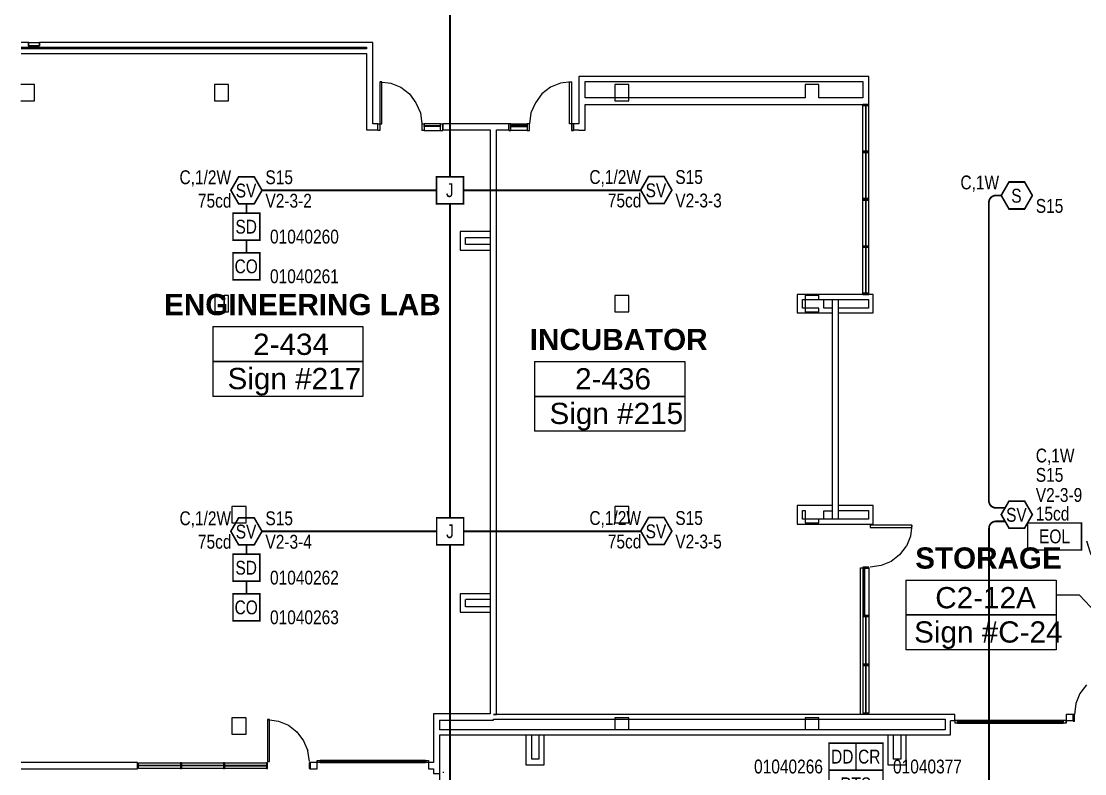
# Model space of a CAD drawing. Header units: inches. Extents: x 9349 to 17082, y 17684 to 25415.
# Drawn here: x 14553 to 15474, y 18208 to 18860 of the extents above; entities that cross this region are included whole.
import ezdxf
from ezdxf.enums import TextEntityAlignment as Align

# ---------------------------------------------------------------- set-up
doc = ezdxf.new("R2010")
doc.units = ezdxf.units.IN
doc.header["$LTSCALE"] = 0.25
doc.header["$MEASUREMENT"] = 0
for name, color, linetype in [('BACKGROUND', 8, 'Continuous'), ('CO DETECTOR', 1, 'Continuous'), ('CONDUIT', 6, 'Continuous'), ('DUCT DETECTOR', 1, 'Continuous'), ('EOL', 1, 'Continuous'), ('JUNCTION BOX', 1, 'Continuous'), ('RELAY MODULES', 1, 'Continuous'), ('REMOTE TEST STATION', 1, 'Continuous'), ('SMOKE DETECTOR', 1, 'Continuous'), ('SPEAKER', 1, 'Continuous'), ('SPEAKER STROBE', 1, 'Continuous')]:
    doc.layers.add(name, color=color, linetype=linetype)
doc.styles.add('Arial', font='arial.ttf', dxfattribs={"width": 0.8})
doc.styles.add('PDF Arial', font='arial.ttf')
doc.styles.add('PDF Arial Bold', font='arialbd.ttf')

# ---------------------------------------------------------------- blocks, each defined once
blk = doc.blocks.new('SIGA-COD')
at = {"layer": 'CO DETECTOR', "const_width": 1.3}
blk.add_lwpolyline([(-11.5, -11.68), (-11.5, 11.7), (11.89, 11.7), (11.89, -11.68)], close=True, dxfattribs=at)
at = {"layer": 'CO DETECTOR', "style": 'Arial', "width": 0.8}
blk.add_text('CO', height=12, dxfattribs=at).set_placement((0, 0), align=Align.MIDDLE)
for tag, p in [('ADDRESS', (20.64, 8.96)), ('ZONE', (20.64, -8.58))]:
    blk.add_attdef(tag, text='', height=12, dxfattribs=at).set_placement(p, align=Align.MIDDLE_LEFT)
blk.add_attdef('SUBSCRIPT', text='', height=12, dxfattribs=at).set_placement((-16.56, -9.02), align=Align.MIDDLE_RIGHT)
blk = doc.blocks.new('GC-S7')
at = {"layer": 'SPEAKER', "const_width": 1.46}
blk.add_lwpolyline([(13.83, 0.21), (7.08, 11.9), (-6.42, 11.9), (-13.17, 0.21), (-6.42, -11.49), (7.08, -11.49)], close=True, dxfattribs=at)
at = {"layer": 'SPEAKER', "style": 'Arial', "width": 0.8}
blk.add_text('S', height=12, dxfattribs=at).set_placement((0, 0), align=Align.MIDDLE)
for tag, p in [('C', (-14.98, 11.52)), ('1/2W', (-14.65, -8.82))]:
    blk.add_attdef(tag, text='', height=12, dxfattribs=at).set_placement(p, align=Align.MIDDLE_RIGHT)
blk.add_attdef('Speaker_Circuit', text='', height=12, dxfattribs=at).set_placement((16.8, -8.82), align=Align.MIDDLE_LEFT)
blk = doc.blocks.new('SIGA-CR')
at = {"layer": 'RELAY MODULES', "const_width": 1.3}
blk.add_lwpolyline([(-11.5, -11.68), (-11.5, 11.7), (11.89, 11.7), (11.89, -11.68)], close=True, dxfattribs=at)
at = {"layer": 'RELAY MODULES', "style": 'Arial', "width": 0.8}
blk.add_text('CR', height=12, dxfattribs=at).set_placement((0, 0), align=Align.MIDDLE)
for tag, p in [('ADDRESS', (20.64, 8.96)), ('ZONE', (20.64, -8.58))]:
    blk.add_attdef(tag, text='', height=12, dxfattribs=at).set_placement(p, align=Align.MIDDLE_LEFT)
blk.add_attdef('SUBSCRIPT', text='', height=12, dxfattribs=at).set_placement((-16.56, -9.02), align=Align.MIDDLE_RIGHT)
blk = doc.blocks.new('SIGA-SD')
at = {"layer": 'DUCT DETECTOR', "const_width": 1.3}
blk.add_lwpolyline([(-11.5, -11.68), (-11.5, 11.7), (11.89, 11.7), (11.89, -11.68)], close=True, dxfattribs=at)
at = {"layer": 'DUCT DETECTOR', "style": 'Arial', "width": 0.8}
blk.add_text('DD', height=12, dxfattribs=at).set_placement((0, 0), align=Align.MIDDLE)
for tag, p in [('ADDRESS', (20.64, 8.96)), ('ZONE', (20.64, -8.58))]:
    blk.add_attdef(tag, text='', height=12, dxfattribs=at).set_placement(p, align=Align.MIDDLE_LEFT)
blk.add_attdef('SUBSCRIPT', text='', height=12, dxfattribs=at).set_placement((-16.56, -9.02), align=Align.MIDDLE_RIGHT)
blk = doc.blocks.new('SD-TRK')
at = {"layer": 'REMOTE TEST STATION', "const_width": 1.25}
blk.add_lwpolyline([(-23.19, 12.37), (23.58, 12.37), (23.58, -11.01), (-23.19, -11.01)], close=True, dxfattribs=at)
at = {"layer": 'REMOTE TEST STATION', "style": 'Arial', "width": 0.8}
blk.add_text('RTS', height=12, dxfattribs=at).set_placement((0, 0), align=Align.MIDDLE)
blk.add_attdef('DD_NUMBER', text='', height=12, dxfattribs=at).set_placement((29.49, 10.17), align=Align.MIDDLE_LEFT)
blk = doc.blocks.new('SIGA-PD')
at = {"layer": 'SMOKE DETECTOR', "const_width": 1.3}
blk.add_lwpolyline([(-11.5, -11.68), (-11.5, 11.7), (11.89, 11.7), (11.89, -11.68)], close=True, dxfattribs=at)
at = {"layer": 'SMOKE DETECTOR', "style": 'Arial', "width": 0.8}
blk.add_text('SD', height=12, dxfattribs=at).set_placement((0, 0), align=Align.MIDDLE)
for tag, p in [('ADDRESS', (20.64, 8.96)), ('ZONE', (20.64, -8.58))]:
    blk.add_attdef(tag, text='', height=12, dxfattribs=at).set_placement(p, align=Align.MIDDLE_LEFT)
blk.add_attdef('SUBSCRIPT', text='', height=12, dxfattribs=at).set_placement((-16.56, -9.02), align=Align.MIDDLE_RIGHT)
blk = doc.blocks.new('GC-S7VM')
at = {"layer": 'SPEAKER STROBE', "const_width": 1.46}
blk.add_lwpolyline([(13.83, 0.21), (7.08, 11.9), (-6.42, 11.9), (-13.17, 0.21), (-6.42, -11.49), (7.08, -11.49)], close=True, dxfattribs=at)
at = {"layer": 'SPEAKER STROBE', "style": 'Arial', "width": 0.8}
blk.add_text('SV', height=12, dxfattribs=at).set_placement((0, 0), align=Align.MIDDLE)
for tag, p in [('C', (-12.95, 11.52)), ('CANDELA', (-12.62, -8.82)), ('1/2W', (-12.62, -29.16))]:
    blk.add_attdef(tag, text='', height=12, dxfattribs=at).set_placement(p, align=Align.MIDDLE_RIGHT)
for tag, p in [('Speaker_Circuit', (16.8, 11.52)), ('Visual_Circuit', (16.8, -8.82))]:
    blk.add_attdef(tag, text='', height=12, dxfattribs=at).set_placement(p, align=Align.MIDDLE_LEFT)
blk = doc.blocks.new('JUNCTION BOX')
at = {"const_width": 1.3}
blk.add_lwpolyline([(-11.5, -11.68), (-11.5, 11.7), (11.89, 11.7), (11.89, -11.68)], close=True, dxfattribs=at)
at = {"style": 'Arial', "width": 0.8}
blk.add_text('J', height=12, dxfattribs=at).set_placement((0, 0), align=Align.MIDDLE)
blk.add_attdef('SUBSCRIPT', text='', height=12, dxfattribs=at).set_placement((-16.56, -9.02), align=Align.MIDDLE_RIGHT)
blk = doc.blocks.new('EOLR')
at = {"layer": 'EOL', "const_width": 1.25}
blk.add_lwpolyline([(-23.38, 11.69), (23.38, 11.69), (23.38, -11.69), (-23.38, -11.69)], close=True, dxfattribs=at)
at = {"layer": 'EOL', "style": 'Arial', "width": 0.8}
blk.add_text('EOL', height=12, dxfattribs=at).set_placement((0, 0), align=Align.MIDDLE)
for tag, p in [('CIRCUIT#', (28.56, 10.91)), ('EOL_VALUE', (28.88, -9.43))]:
    blk.add_attdef(tag, text='', height=12, dxfattribs=at).set_placement(p, align=Align.MIDDLE_LEFT)

msp = doc.modelspace()

# ---------------------------------------------------------------- linework, layer by layer
at = {"layer": 'BACKGROUND'}
for points in [[(14552.85, 18837.46), (14852.11, 18837.46), (14852.11, 18836.18), (14552.85, 18836.18)], [(14558.97, 18841.64), (14558.97, 18838.75), (14558.97, 18841.64), (14552.86, 18841.64)], [(14558.96, 18841.64), (14568.61, 18841.64), (14568.61, 18838.75), (14558.96, 18838.75), (14568.61, 18838.75), (14568.61, 18841.64)], [(14852.11, 18841.64), (14568.62, 18841.64)], [(14857.56, 18771.24), (14857.56, 18841.64), (14852.11, 18841.64)], [(14552.85, 18832), (14852.11, 18832), (14852.11, 18771.25), (14852.11, 18765.78)], [(15035.96, 18812.07), (15035.96, 18807.89), (15035.96, 18771.24), (15031.47, 18771.24)], [(15041.45, 18787.96), (15287.34, 18787.96), (15287.34, 18793.75), (15287.34, 18807.89), (15287.34, 18812.07), (15035.98, 18812.07)], [(14552.53, 18791.17), (14564.42, 18791.17), (14564.42, 18805.32), (14552.53, 18805.32)], [(14720.33, 18791.18), (14732.55, 18791.18), (14732.55, 18805.32), (14720.33, 18805.32)], [(14720.34, 18805.32), (14720.34, 18791.18)], [(14863.69, 18807.57), (14863.69, 18771.25), (14863.69, 18765.46), (14861.77, 18765.46)], [(14863.68, 18807.57), (14873.01, 18806.29)], [(14863.72, 18771.25), (14865.31, 18771.25), (14865.31, 18807.58), (14863.72, 18807.58)], [(14872.99, 18806.28), (14881.66, 18802.74)], [(14881.69, 18802.75), (14889.41, 18796.96)], [(15011.54, 18802.75), (15003.84, 18796.96)], [(15020.24, 18806.29), (15011.54, 18802.75)], [(15029.51, 18807.56), (15020.18, 18806.28)], [(15027.91, 18807.56), (15029.51, 18807.56), (15029.51, 18771.24), (15027.91, 18771.24)], [(15027.94, 18771.25), (15027.94, 18807.57)], [(15041.4, 18793.74), (15041.4, 18807.88)], [(15232.06, 18805.32), (15232.06, 18793.75), (15041.44, 18793.75)], [(15041.46, 18807.9), (15282.2, 18807.9), (15282.2, 18793.75), (15243.94, 18793.75)], [(15067.13, 18805.31), (15067.13, 18791.17)], [(15067.14, 18791.17), (15079.34, 18791.17), (15079.34, 18805.31), (15067.14, 18805.31)], [(15243.96, 18793.75), (15243.96, 18805.33), (15232.06, 18805.33)], [(14889.41, 18796.96), (14894.86, 18789.25)], [(15003.84, 18796.97), (14998.36, 18789.25)], [(14894.89, 18789.25), (14898.74, 18780.57)], [(14998.34, 18789.24), (14994.49, 18780.56)], [(15035.93, 18765.77), (15041.4, 18765.77), (15041.4, 18787.96)], [(15282.2, 18623.39), (15282.2, 18624.36), (15282.2, 18664.22), (15282.2, 18665.18), (15282.2, 18705.04), (15282.2, 18706.32), (15282.2, 18746.18), (15282.2, 18747.46), (15282.2, 18787), (15282.2, 18787.97)], [(15282.2, 18623.39), (15287.34, 18623.39), (15287.34, 18624.36), (15287.34, 18664.21), (15282.2, 18664.21), (15287.34, 18664.21), (15287.34, 18665.18), (15287.34, 18705.04), (15282.2, 18705.04), (15287.34, 18705.04), (15287.34, 18706.32), (15287.34, 18746.18), (15282.2, 18746.18), (15287.34, 18746.18), (15287.34, 18747.46), (15287.34, 18787), (15282.2, 18787), (15287.34, 18787), (15287.34, 18787.96), (15282.2, 18787.96)], [(15284.77, 18787), (15284.77, 18787)], [(15284.77, 18787), (15284.77, 18747.47)], [(14898.71, 18780.57), (14900, 18771.24), (14900, 18765.46)], [(14994.51, 18780.57), (14993.24, 18771.25)], [(14852.12, 18765.78), (14861.75, 18765.78), (14861.75, 18771.25), (14857.57, 18771.25)], [(14861.75, 18765.46), (14861.75, 18771.25)], [(14861.77, 18771.25), (14863.69, 18771.25)], [(14900.01, 18771.25), (14901.93, 18771.25), (14901.93, 18765.46), (14900.01, 18765.46)], [(14901.92, 18765.46), (14916.08, 18765.46), (14916.08, 18771.25), (14901.92, 18771.25)], [(14901.92, 18769.64), (14916.08, 18769.64), (14916.08, 18768.68), (14901.92, 18768.68)], [(14901.93, 18768.68), (14901.93, 18769.64)], [(14916.09, 18765.47), (14918.02, 18765.47), (14918.02, 18771.25), (14918.02, 18765.79)], [(14916.09, 18771.25), (14918.02, 18771.25)], [(14918.02, 18765.78), (14959.15, 18765.78)], [(14964.62, 18765.79), (14975.23, 18765.79), (14975.23, 18771.25), (14918.03, 18771.25)], [(14962.04, 18259.53), (14964.6, 18259.53), (14964.6, 18765.78)], [(14975.23, 18771.25), (14975.23, 18765.47)], [(14975.26, 18765.47), (14977.17, 18765.47), (14977.17, 18771.25), (14975.26, 18771.25)], [(14977.11, 18771.24), (14991.26, 18771.24), (14991.26, 18765.45), (14977.11, 18765.45)], [(14977.11, 18768.67), (14991.26, 18768.67), (14991.26, 18769.63), (14977.11, 18769.63)], [(14977.17, 18769.65), (14977.17, 18768.68)], [(14991.28, 18765.46), (14993.2, 18765.46), (14993.2, 18771.24), (14991.28, 18771.24)], [(15029.51, 18771.24), (15029.51, 18765.45)], [(15029.52, 18765.46), (15031.45, 18765.46), (15031.45, 18771.24), (15031.45, 18765.78)], [(15031.45, 18771.24), (15029.52, 18771.24)], [(15031.47, 18765.78), (15035.96, 18765.78)], [(15284.77, 18747.47), (15284.77, 18747.47)], [(15284.77, 18746.18), (15284.77, 18746.18)], [(15284.77, 18746.18), (15284.77, 18706.32)], [(15284.77, 18706.32), (15284.77, 18706.32)], [(15284.77, 18705.04), (15284.77, 18705.04)], [(15284.77, 18705.04), (15284.77, 18665.18)], [(14933.11, 18677.71), (14933.11, 18661.64)], [(14937.93, 18677.71), (14933.12, 18677.71)], [(14937.93, 18666.46), (14937.93, 18672.57)], [(14959.15, 18677.71), (14937.94, 18677.71)], [(14937.94, 18672.57), (14959.15, 18672.57)], [(14933.12, 18661.64), (14937.93, 18661.64)], [(14959.15, 18666.46), (14937.94, 18666.46)], [(14937.94, 18661.64), (14959.15, 18661.64)], [(15284.77, 18665.18), (15284.77, 18665.18)], [(15284.77, 18664.21), (15284.77, 18664.21)], [(15284.77, 18664.21), (15284.77, 18624.36)], [(14720.66, 18608.28), (14720.97, 18608.28), (14720.97, 18622.43), (14720.66, 18622.43)], [(14720.66, 18622.43), (14720.66, 18608.29)], [(14720.96, 18622.42), (14728.67, 18622.42), (14728.67, 18608.28), (14728.67, 18622.42)], [(14720.97, 18608.28), (14720.97, 18622.43)], [(14728.71, 18608.29), (14732.55, 18608.29), (14732.55, 18622.43), (14728.71, 18622.43)], [(15067.13, 18622.42), (15067.13, 18608.28)], [(15067.14, 18608.28), (15079.34, 18608.28), (15079.34, 18622.42), (15067.14, 18622.42)], [(15286.98, 18607.31), (15291.16, 18607.31), (15291.16, 18618.89), (15291.16, 18623.39), (15225.26, 18623.39)], [(15225.3, 18623.39), (15225.3, 18618.89), (15225.3, 18607.32)], [(15229.81, 18611.5), (15229.81, 18618.89)], [(15243.96, 18618.9), (15243.96, 18622.43), (15232.06, 18622.43)], [(15232.06, 18622.43), (15232.06, 18608.29)], [(15248.41, 18611.49), (15248.41, 18618.88)], [(15287.02, 18618.89), (15287.02, 18611.5), (15260.97, 18611.5)], [(15284.77, 18624.36), (15284.77, 18624.36)], [(14728.67, 18608.28), (14720.96, 18608.28)], [(15225.33, 18607.32), (15229.81, 18607.32)], [(15229.76, 18607.31), (15255.48, 18607.31)], [(15232.06, 18608.29), (15243.96, 18608.29), (15243.96, 18611.5), (15229.79, 18611.5)], [(15255.48, 18611.49), (15248.41, 18611.49)], [(15260.97, 18607.32), (15287.02, 18607.32)], [(14718.72, 18595.42), (14718.72, 18565.21), (14718.72, 18535)], [(14718.73, 18595.43), (14848.91, 18595.43), (14848.91, 18565.21), (14718.73, 18565.21), (14848.91, 18565.21), (14848.91, 18535), (14718.73, 18535)], [(14997.71, 18565.21), (15127.91, 18565.21), (15127.91, 18535), (14997.71, 18535), (15127.91, 18535), (15127.91, 18504.78), (14997.71, 18504.78)], [(14997.71, 18565.21), (14997.71, 18535), (14997.71, 18504.78)], [(15225.3, 18440.5), (15225.3, 18424.43)], [(15229.81, 18440.5), (15225.33, 18440.5)], [(15255.48, 18440.49), (15229.76, 18440.49)], [(15286.98, 18424.42), (15291.16, 18424.42), (15291.16, 18436), (15291.16, 18440.49), (15260.95, 18440.49)], [(14735.42, 18425.39), (14747.64, 18425.39), (14747.64, 18439.53), (14735.42, 18439.53)], [(14735.43, 18439.53), (14735.43, 18425.39)], [(15067.13, 18439.53), (15067.13, 18425.39)], [(15067.14, 18425.38), (15079.34, 18425.38), (15079.34, 18439.53), (15067.14, 18439.53)], [(15229.8, 18436), (15232.06, 18436), (15232.06, 18425.39)], [(15229.81, 18428.61), (15229.81, 18436)], [(15248.41, 18435.99), (15255.48, 18435.99)], [(15248.41, 18428.6), (15248.41, 18435.99)], [(15260.97, 18436), (15287.02, 18436), (15287.02, 18428.61)], [(15225.33, 18424.43), (15229.81, 18424.43)], [(15229.79, 18424.43), (15287.02, 18424.43)], [(15232.06, 18425.4), (15243.96, 18425.4), (15243.96, 18428.61)], [(15288.59, 18421.53), (15324.59, 18421.53), (15324.59, 18423.46), (15288.59, 18423.46)], [(15288.59, 18423.46), (15288.59, 18421.53)], [(15324.59, 18423.46), (15323.29, 18413.81)], [(15323.33, 18413.82), (15319.81, 18405.14)], [(15319.77, 18405.14), (15314, 18397.74)], [(15314, 18397.75), (15306.6, 18391.96)], [(15279.95, 18259.53), (15279.95, 18386.5)], [(15279.96, 18386.5), (15282.2, 18386.5), (15282.2, 18345.36), (15282.2, 18344.39), (15282.2, 18302.93), (15282.2, 18301.96), (15282.2, 18260.5)], [(15282.2, 18386.18), (15287.34, 18386.18), (15287.34, 18387.14), (15282.2, 18387.14)], [(15282.2, 18387.14), (15282.2, 18386.18)], [(15282.82, 18345.35), (15283.77, 18345.35), (15283.77, 18386.17), (15282.82, 18386.17)], [(15282.83, 18386.18), (15282.83, 18345.35)], [(15287.34, 18386.5), (15287.34, 18345.36)], [(15297.92, 18388.43), (15288.59, 18387.14)], [(15306.62, 18391.96), (15297.92, 18388.43)], [(15319.45, 18375.89), (15319.45, 18345.67), (15319.45, 18315.46)], [(15319.47, 18375.89), (15449.65, 18375.89), (15449.65, 18345.68), (15319.47, 18345.68), (15449.65, 18345.68), (15449.65, 18315.46), (15319.47, 18315.46)], [(14933.11, 18364), (14933.11, 18347.93)], [(14937.93, 18364), (14933.12, 18364)], [(14937.93, 18352.75), (14937.93, 18359.17)], [(14959.15, 18364), (14937.94, 18364)], [(14937.94, 18359.18), (14959.15, 18359.18)], [(15469.87, 18362.71), (15449.63, 18362.71)], [(15540.6, 18287.82), (15469.87, 18362.71)], [(14959.15, 18352.75), (14937.94, 18352.75)], [(14933.12, 18347.92), (14937.93, 18347.92)], [(14937.94, 18347.92), (14959.15, 18347.92)], [(15282.2, 18345.36), (15287.34, 18345.36), (15287.34, 18344.39), (15287.34, 18302.93), (15282.2, 18302.93), (15287.34, 18302.93), (15287.34, 18301.96), (15287.34, 18260.5), (15282.2, 18260.5)], [(15284.77, 18344.39), (15284.77, 18344.39)], [(15284.77, 18302.93), (15284.77, 18344.39)], [(15284.77, 18302.93), (15284.77, 18302.93)], [(15284.77, 18301.96), (15284.77, 18301.96)], [(15284.77, 18260.5), (15284.77, 18301.96)], [(15476, 18285.25), (15470.2, 18277.53)], [(15470.24, 18277.54), (15466.72, 18268.86)], [(15466.68, 18268.85), (15465.39, 18259.53)], [(14735.42, 18242.5), (14747.64, 18242.5), (14747.64, 18256.64), (14735.42, 18256.64)], [(14735.43, 18256.64), (14735.43, 18242.5)], [(14909.95, 18259.85), (14909.95, 18217.75), (14905.77, 18217.75)], [(14915.45, 18259.86), (14909.98, 18259.86)], [(14959.15, 18259.85), (14915.43, 18259.85)], [(15353.56, 18259.54), (14962.08, 18259.54)], [(15067.13, 18256.64), (15067.13, 18246.03)], [(15079.34, 18246.03), (15079.34, 18256.64), (15067.14, 18256.64)], [(15243.96, 18246.03), (15243.96, 18256.64), (15232.06, 18256.64)], [(15232.06, 18256.64), (15232.06, 18246.04)], [(15285.71, 18260.5), (15285.71, 18259.53), (15279.93, 18259.53)], [(15284.77, 18260.5), (15284.77, 18260.5)], [(15358.01, 18259.53), (15353.51, 18259.53)], [(15358.04, 18254.07), (15361.89, 18254.07), (15361.89, 18259.53), (15358.04, 18259.53)], [(15458.35, 18259.54), (15458.35, 18254.07), (15361.91, 18254.07)], [(15458.32, 18254.07), (15464.42, 18254.07), (15464.42, 18259.53), (15458.32, 18259.53)], [(15464.42, 18259.53), (15464.42, 18253.75)], [(15464.44, 18253.75), (15465.42, 18253.75), (15465.42, 18259.54), (15464.44, 18259.54)], [(14766.29, 18255.03), (14766.29, 18218.71)], [(14766.3, 18255.03), (14775.62, 18253.75)], [(14766.31, 18218.71), (14767.91, 18218.71), (14767.91, 18255.04), (14766.31, 18255.04)], [(14775.65, 18253.75), (14784.31, 18250.22)], [(14784.32, 18250.21), (14791.7, 18244.43)], [(14915.4, 18254.39), (14962.03, 18254.39), (14962.03, 18255.35)], [(14915.45, 18246.04), (14915.45, 18254.39)], [(14962.08, 18255.36), (15353.56, 18255.36), (15353.56, 18246.04), (15275.46, 18246.04)], [(15358.01, 18241.85), (15358.01, 18246.03), (15358.01, 18254.06)], [(15361.89, 18254.07), (15361.89, 18251.82)], [(15361.89, 18253.74), (15361.89, 18252.14)], [(15458.35, 18254.07), (15458.35, 18251.82), (15361.91, 18251.82)], [(15455.73, 18254.06), (15364.13, 18254.06), (15455.73, 18254.06), (15364.13, 18254.06), (15455.73, 18254.06), (15364.13, 18254.06), (15455.73, 18254.06), (15364.13, 18254.06), (15455.73, 18254.06), (15364.13, 18254.06), (15455.73, 18254.06), (15364.13, 18254.06), (15455.73, 18254.06), (15455.73, 18252.13), (15364.13, 18252.13)], [(15364.13, 18253.42), (15455.73, 18253.42), (15455.73, 18252.46), (15364.13, 18252.46)], [(15364.13, 18251.81), (15455.73, 18251.81)], [(15455.73, 18251.81), (15364.13, 18251.81)], [(15364.13, 18251.81), (15455.73, 18251.81)], [(15455.73, 18251.81), (15364.13, 18251.81)], [(15364.13, 18251.81), (15455.73, 18251.81)], [(15455.73, 18251.81), (15364.13, 18251.81)], [(15455.73, 18251.81), (15364.13, 18251.81)], [(15364.14, 18252.14), (15364.14, 18254.07)], [(15364.14, 18252.46), (15364.14, 18253.43)], [(15458.35, 18252.14), (15458.35, 18253.75)], [(14791.68, 18244.42), (14797.46, 18236.71)], [(14915.45, 18208.11), (14915.45, 18241.86)], [(14990.01, 18215.82), (15006.09, 18215.82), (15006.09, 18220.64), (15006.09, 18241.86)], [(14990.01, 18241.85), (14990.01, 18220.64), (14990.01, 18215.82)], [(14995.14, 18220.64), (14995.14, 18241.85)], [(15001.27, 18241.86), (15001.27, 18220.64), (14995.18, 18220.64)], [(15303.71, 18215.82), (15319.77, 18215.82), (15319.77, 18220.64), (15319.77, 18241.85)], [(15303.74, 18241.86), (15303.74, 18220.64), (15303.74, 18215.82)], [(15314.95, 18241.85), (15314.95, 18220.64), (15308.53, 18220.64)], [(15308.56, 18220.64), (15308.56, 18241.86)], [(14797.49, 18236.72), (14801.03, 18228.04)], [(14800.99, 18228.03), (14802.28, 18218.71)], [(14809.39, 18219.68), (14905.81, 18219.68), (14905.81, 18217.75), (14905.81, 18212.29)], [(14905.81, 18219.68), (14905.81, 18217.75), (14809.39, 18217.75)], [(14903.19, 18219.67), (14811.91, 18219.67), (14903.19, 18219.67), (14811.91, 18219.67), (14903.19, 18219.67), (14811.91, 18219.67), (14903.19, 18219.67), (14811.91, 18219.67), (14903.19, 18219.67), (14811.91, 18219.67), (14903.19, 18219.67), (14811.91, 18219.67), (14903.19, 18219.67), (14903.19, 18217.74), (14811.91, 18217.74), (14903.19, 18217.74), (14811.91, 18217.74), (14903.19, 18217.74), (14811.91, 18217.74), (14903.19, 18217.74), (14811.91, 18217.74), (14903.19, 18217.74), (14811.91, 18217.74), (14903.19, 18217.74), (14811.91, 18217.74), (14903.19, 18217.74)], [(14811.91, 18219.35), (14903.19, 18219.35), (14903.19, 18218.39), (14811.91, 18218.39)], [(14811.92, 18217.75), (14811.92, 18219.67)], [(14811.92, 18218.39), (14811.92, 18219.35)], [(14552.88, 18212.29), (14653.49, 18212.29), (14653.49, 18217.75), (14552.88, 18217.75)], [(14654.41, 18217.42), (14690.74, 18217.42), (14690.74, 18212.6), (14654.41, 18212.6)], [(14690.74, 18215.17), (14654.41, 18215.17), (14690.74, 18215.17), (14690.74, 18214.85)], [(14654.43, 18212.61), (14654.43, 18217.43)], [(14690.74, 18217.42), (14690.74, 18212.6)], [(14690.77, 18212.61), (14691.73, 18212.61), (14691.73, 18217.43), (14691.73, 18212.61)], [(14691.73, 18217.43), (14690.77, 18217.43)], [(14691.72, 18217.42), (14728.04, 18217.42), (14728.04, 18212.61), (14691.72, 18212.61)], [(14728.04, 18214.85), (14728.04, 18215.18), (14691.72, 18215.18)], [(14728.02, 18212.6), (14728.99, 18212.6), (14728.99, 18217.42), (14728.99, 18212.6)], [(14728.99, 18217.42), (14728.02, 18217.42)], [(14728.04, 18217.42), (14728.04, 18212.61)], [(14728.99, 18215.17), (14728.99, 18214.85)], [(14729.02, 18217.43), (14765.35, 18217.43), (14765.35, 18212.61), (14729.02, 18212.61)], [(14729.02, 18214.86), (14765.35, 18214.86), (14765.35, 18215.18), (14729.02, 18215.18)], [(14765.31, 18212.6), (14766.29, 18212.6), (14766.29, 18217.42), (14765.31, 18217.42)], [(14765.35, 18217.43), (14765.35, 18212.61)], [(14802.24, 18212.6), (14803.23, 18212.6), (14803.23, 18217.42), (14802.24, 18217.42)], [(14802.28, 18217.43), (14802.28, 18212.6)], [(14803.23, 18217.74), (14803.23, 18212.28)], [(14803.25, 18212.28), (14809.36, 18212.28), (14809.36, 18217.75), (14803.25, 18217.75)], [(14905.77, 18212.28), (14909.95, 18212.28), (14909.95, 18208.1)], [(14909.98, 18111.68), (14915.45, 18111.68), (14915.45, 18208.11), (14909.98, 18208.11)], [(14918.33, 18209.71), (14918.33, 18208.75)]]:
    msp.add_lwpolyline(points, dxfattribs=at)
for points in [[(15284.77, 18787), (15284.77, 18747.47)], [(15282.2, 18747.46), (15287.34, 18747.46)], [(15284.77, 18746.18), (15284.77, 18706.32)], [(15282.2, 18706.32), (15287.34, 18706.32)], [(15284.77, 18705.04), (15284.77, 18665.18)], [(15282.2, 18665.18), (15287.34, 18665.18)], [(15284.77, 18664.21), (15284.77, 18624.36)], [(15282.2, 18624.36), (15287.34, 18624.36)], [(15287.34, 18344.39), (15282.2, 18344.39)], [(15284.77, 18302.93), (15284.77, 18344.39)], [(15287.34, 18301.96), (15282.2, 18301.96)], [(15284.77, 18260.5), (15284.77, 18301.96)], [(15364.13, 18251.81), (15455.73, 18251.81)], [(15364.13, 18251.81), (15455.73, 18251.81)], [(14809.36, 18217.75), (14809.36, 18219.68)]]:
    msp.add_lwpolyline(points, close=True, dxfattribs=at)
at = {"layer": 'BACKGROUND', "ltscale": 1.543336}
msp.add_lwpolyline([(14959.15, 18765.78), (14959.15, 18259.85)], dxfattribs=at)
at = {"layer": 'BACKGROUND', "ltscale": 0.13506}
for points in [[(15229.79, 18618.9), (15287.02, 18618.89)], [(15287.02, 18428.61), (15229.79, 18428.61)]]:
    msp.add_lwpolyline(points, dxfattribs=at)
at = {"layer": 'BACKGROUND', "ltscale": 0.865009}
msp.add_lwpolyline([(15255.48, 18618.88), (15255.48, 18428.6)], dxfattribs=at)
at = {"layer": 'BACKGROUND', "ltscale": 0.864996}
msp.add_lwpolyline([(15260.98, 18428.61), (15260.98, 18618.89)], dxfattribs=at)
at = {"layer": 'BACKGROUND', "ltscale": 0.791646}
msp.add_lwpolyline([(15275.44, 18246.03), (14915.4, 18246.03)], dxfattribs=at)
at = {"layer": 'BACKGROUND', "ltscale": 1.39669}
msp.add_lwpolyline([(14915.43, 18241.85), (15275.44, 18241.86)], dxfattribs=at)
at = {"layer": 'BACKGROUND', "ltscale": 0.19843}
msp.add_lwpolyline([(15275.44, 18241.86), (15358.01, 18241.85)], dxfattribs=at)
at = {"layer": 'BACKGROUND', "ltscale": 0.188357}
msp.add_lwpolyline([(14654.43, 18215.18), (14728.04, 18215.18)], dxfattribs=at)
at = {"layer": 'BACKGROUND', "ltscale": 0.188356}
msp.add_lwpolyline([(14691.73, 18215.18), (14765.35, 18215.18)], dxfattribs=at)
at = {"layer": 'CONDUIT', "lineweight": 0, "const_width": 1.5}
for points in [[(14924.37, 18893.05), (14924.37, 18725.23)], [(14761.44, 18713.53), (14912.68, 18713.53)], [(14936.06, 18713.53), (15089.75, 18713.53)], [(14747.94, 18693.71), (14747.94, 18701.84)], [(14924.37, 18701.84), (14924.37, 18429.78)], [(14747.94, 18659.35), (14747.94, 18670.33)], [(14761.44, 18418.09), (14912.87, 18418.09)], [(14936.26, 18418.09), (15089.75, 18418.09)], [(14747.94, 18398.27), (14747.94, 18406.39)], [(14924.37, 18406.4), (14924.37, 18140.46)], [(14747.94, 18363.91), (14747.94, 18374.89)]]:
    msp.add_lwpolyline(points, dxfattribs=at)
for points in [[(15405.39, 18438.45), (15397.36, 18438.45, -0.414214), (15391.36, 18444.45), (15391.36, 18703.04, -0.414214), (15397.36, 18709.04), (15402.01, 18709.04)], [(15405.39, 18426.75), (15397.45, 18426.75, 0.414214), (15391.45, 18420.75), (15391.45, 18152.15)]]:
    msp.add_lwpolyline(points, format="xyb", dxfattribs=at)

# ---------------------------------------------------------------- block references
at = {"layer": 'CO DETECTOR'}
for p, values in [((14747.75, 18647.65), {'ZONE': '01040261'}), ((14747.75, 18352.21), {'ZONE': '01040263'})]:
    msp.add_blockref('SIGA-COD', p, dxfattribs=at).add_auto_attribs(values)
at = {"layer": 'DUCT DETECTOR'}
ref = msp.add_blockref('SIGA-SD', (15264.25, 18222.93), dxfattribs=at)
ref.add_attrib('ZONE', '01040266', dxfattribs={"height": 12, "style": 'Arial', "width": 0.8}).set_placement((15187.85, 18214.35), align=Align.MIDDLE_LEFT)
at = {"layer": 'EOL'}
ref = msp.add_blockref('EOLR', (15448.23, 18413.69), dxfattribs=at)
ref.add_attrib('EOL_VALUE', 'V2-3', dxfattribs={"height": 12, "style": 'Arial', "width": 0.8}).set_placement((15475.43, 18403.57), align=Align.MIDDLE_LEFT)
at = {"layer": 'JUNCTION BOX'}
for p in [(14924.17, 18713.53), (14924.37, 18418.09)]:
    msp.add_blockref('JUNCTION BOX', p, dxfattribs=at)
at = {"layer": 'RELAY MODULES'}
msp.add_blockref('SIGA-CR', (15287.64, 18222.93), dxfattribs=at).add_auto_attribs({'ZONE': '01040377'})
at = {"layer": 'REMOTE TEST STATION'}
msp.add_blockref('SD-TRK', (15275.95, 18198.87), dxfattribs=at)
at = {"layer": 'SMOKE DETECTOR'}
for p, values in [((14747.75, 18682.01), {'ZONE': '01040260'}), ((14747.75, 18386.57), {'ZONE': '01040262'})]:
    msp.add_blockref('SIGA-PD', p, dxfattribs=at).add_auto_attribs(values)
at = {"layer": 'SPEAKER'}
msp.add_blockref('GC-S7', (15415.19, 18708.83), dxfattribs=at).add_auto_attribs({'C': 'C,1W', 'Speaker_Circuit': 'S15'})
at = {"layer": 'SPEAKER STROBE'}
for p, values in [((14747.62, 18713.32), {'C': 'C,1/2W', 'Speaker_Circuit': 'S15', 'Visual_Circuit': 'V2-3-2', 'CANDELA': '75cd'}), ((15102.81, 18713.53), {'C': 'C,1/2W', 'Speaker_Circuit': 'S15', 'Visual_Circuit': 'V2-3-3', 'CANDELA': '75cd'}), ((14747.62, 18417.88), {'C': 'C,1/2W', 'Speaker_Circuit': 'S15', 'Visual_Circuit': 'V2-3-4', 'CANDELA': '75cd'}), ((15102.81, 18418.09), {'C': 'C,1/2W', 'Speaker_Circuit': 'S15', 'Visual_Circuit': 'V2-3-5', 'CANDELA': '75cd'})]:
    msp.add_blockref('GC-S7VM', p, dxfattribs=at).add_auto_attribs(values)
ref = msp.add_blockref('GC-S7VM', (15415.19, 18432.39), dxfattribs=at)
ref.add_attrib('C', 'C,1W', dxfattribs={"height": 12, "style": 'Arial', "width": 0.8}).set_placement((15465.51, 18483.74), align=Align.MIDDLE_RIGHT)
ref.add_attrib('Speaker_Circuit', 'S15', dxfattribs={"height": 12, "style": 'Arial', "width": 0.8}).set_placement((15431.99, 18466.99), align=Align.MIDDLE_LEFT)
ref.add_attrib('Visual_Circuit', 'V2-3-9', dxfattribs={"height": 12, "style": 'Arial', "width": 0.8}).set_placement((15431.99, 18449.59), align=Align.MIDDLE_LEFT)
ref.add_attrib('CANDELA', '15cd', dxfattribs={"height": 12, "style": 'Arial', "width": 0.8}).set_placement((15461.07, 18433.42), align=Align.MIDDLE_RIGHT)

# ---------------------------------------------------------------- texts
at = {"layer": 'BACKGROUND', "attachment_point": 7}
for s, insert, char_height, style in [('ENGINEERING LAB', (14676.61, 18605.07), 18.379, 'PDF Arial Bold'), ('2-434', (14753.75, 18570.67), 18.408, 'PDF Arial'), ('INCUBATOR', (14993.54, 18574.86), 18.379, 'PDF Arial Bold'), ('Sign #217', (14731.57, 18535.69), 18.408, 'PDF Arial'), ('2-436', (15032.75, 18540.78), 18.408, 'PDF Arial'), ('Sign #215', (15010.57, 18505.48), 18.408, 'PDF Arial'), ('STORAGE', (15327.5, 18385.53), 18.379, 'PDF Arial Bold'), ('C2-12A', (15344.86, 18351.15), 18.408, 'PDF Arial'), ('Sign #C-24', (15326.54, 18316.15), 18.408, 'PDF Arial')]:
    msp.add_mtext(s, dxfattribs=dict(at, insert=insert, char_height=char_height, style=style))

doc.saveas('drawing.dxf')
